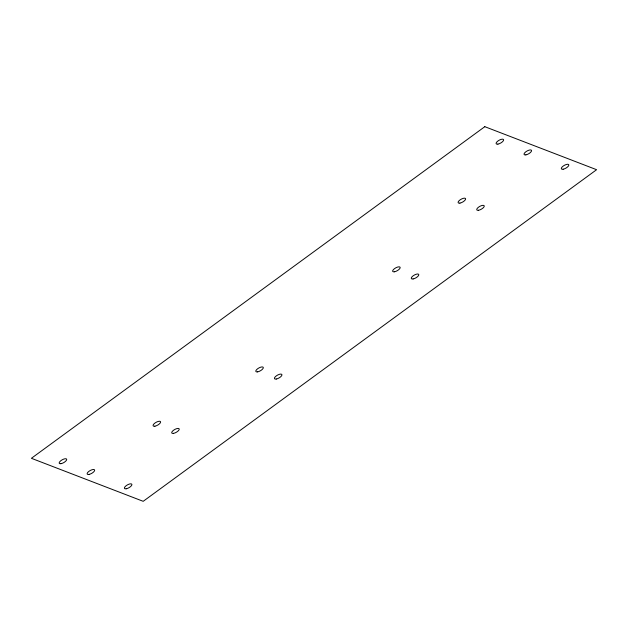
<?xml version="1.0" encoding="UTF-8"?>
<svg xmlns="http://www.w3.org/2000/svg" width="628" height="628" viewBox="0 0 628 628"><rect width="100%" height="100%" fill="white"/><g stroke="black" fill="none" stroke-linecap="round" stroke-linejoin="round"><path stroke-width="0.94" d="M484.808 126.683L31.4 458.299L143.192 501.317L596.6 169.701L484.808 126.683M61.01 463.676A4.255 1.617 -29.4 0 0 66.725 459.5A4.255 1.617 -29.4 0 0 61.073 460.512A4.255 1.617 -29.4 0 0 61.01 463.676M497.925 144.118A4.255 1.617 -29.4 0 0 503.64 139.942A4.255 1.617 -29.4 0 0 497.988 140.955A4.255 1.617 -29.4 0 0 497.925 144.118M459.924 203.111A4.255 1.617 -29.4 0 0 465.638 198.935A4.255 1.617 -29.4 0 0 459.986 199.947A4.255 1.617 -29.4 0 0 459.924 203.111M563.143 169.215A4.255 1.617 -29.4 0 0 568.85 165.038A4.255 1.617 -29.4 0 0 563.206 166.051A4.255 1.617 -29.4 0 0 563.143 169.215M413.106 278.95A4.255 1.617 -29.4 0 0 418.821 274.774A4.255 1.617 -29.4 0 0 413.169 275.786A4.255 1.617 -29.4 0 0 413.106 278.95M276.257 379.037A4.255 1.617 -29.4 0 0 281.972 374.861A4.255 1.617 -29.4 0 0 276.32 375.874A4.255 1.617 -29.4 0 0 276.257 379.037M525.879 154.873A4.255 1.617 -29.4 0 0 531.586 150.696A4.255 1.617 -29.4 0 0 525.934 151.709A4.255 1.617 -29.4 0 0 525.879 154.873M394.47 271.783A4.255 1.617 -29.4 0 0 400.185 267.606A4.255 1.617 -29.4 0 0 394.533 268.619A4.255 1.617 -29.4 0 0 394.47 271.783M257.629 371.87A4.255 1.617 -29.4 0 0 263.336 367.694A4.255 1.617 -29.4 0 0 257.692 368.707A4.255 1.617 -29.4 0 0 257.629 371.87M126.228 488.772A4.255 1.617 -29.4 0 0 131.935 484.596A4.255 1.617 -29.4 0 0 126.283 485.609A4.255 1.617 -29.4 0 0 126.228 488.772M154.912 426.2A4.255 1.617 -29.4 0 0 160.619 422.024A4.255 1.617 -29.4 0 0 154.967 423.036A4.255 1.617 -29.4 0 0 154.912 426.2M88.956 474.43A4.255 1.617 -29.4 0 0 94.671 470.254A4.255 1.617 -29.4 0 0 89.019 471.267A4.255 1.617 -29.4 0 0 88.956 474.43M478.56 210.278A4.255 1.617 -29.4 0 0 484.274 206.102A4.255 1.617 -29.4 0 0 478.622 207.114A4.255 1.617 -29.4 0 0 478.56 210.278M173.54 433.367A4.255 1.617 -29.4 0 0 179.255 429.191A4.255 1.617 -29.4 0 0 173.603 430.204A4.255 1.617 -29.4 0 0 173.54 433.367"/></g></svg>
